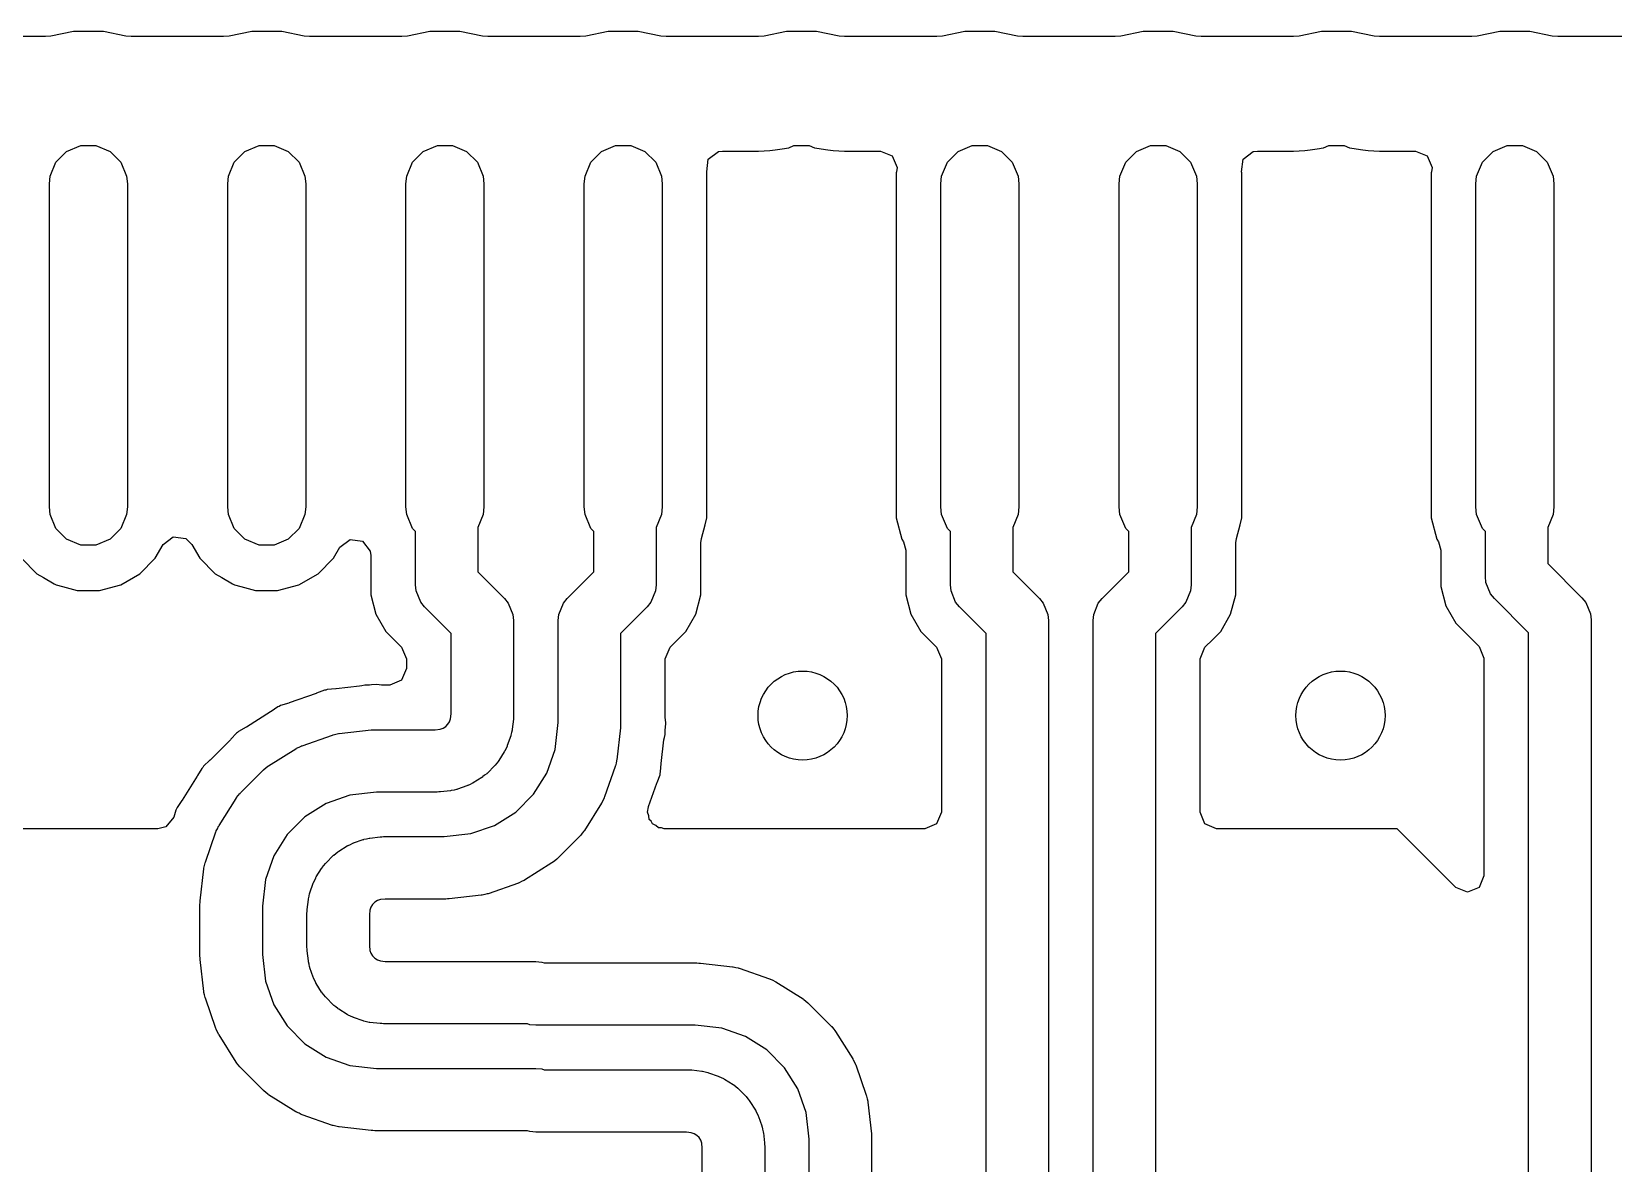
# Model space of a CAD drawing. Extents: x 2.36 to 5.14, y -5.39 to -2.61.
# Drawn here: x 4.6388 to 4.9182, y -4.2591 to -4.0591 of the extents above; entities that cross this region are included whole.
import ezdxf

# ---------------------------------------------------------------- set-up
doc = ezdxf.new("R2010")
doc.units = 0
doc.header["$MEASUREMENT"] = 0
doc.layers.add('BLACK', color=7, linetype='CONTINUOUS')

msp = doc.modelspace()

# ---------------------------------------------------------------- linework, layer by layer
at = {"layer": 'BLACK', "linetype": 'CONTINUOUS'}
for p, q in [((4.64618, -4.05911), (4.64221, -4.0599)), ((4.65148, -4.05911), (4.64618, -4.05911)), ((4.64618, -4.05911), (4.64618, -4.05911)), ((4.65545, -4.0599), (4.65148, -4.05911)), ((4.65148, -4.05911), (4.65148, -4.05911)), ((4.67768, -4.05911), (4.6737, -4.0599)), ((4.68298, -4.05911), (4.67768, -4.05911)), ((4.67768, -4.05911), (4.67768, -4.05911)), ((4.68695, -4.0599), (4.68298, -4.05911)), ((4.68298, -4.05911), (4.68298, -4.05911)), ((4.70917, -4.05911), (4.7052, -4.0599)), ((4.71447, -4.05911), (4.70917, -4.05911)), ((4.70917, -4.05911), (4.70917, -4.05911)), ((4.71845, -4.0599), (4.71447, -4.05911)), ((4.71447, -4.05911), (4.71447, -4.05911)), ((4.74067, -4.05911), (4.73669, -4.0599)), ((4.74597, -4.05911), (4.74067, -4.05911)), ((4.74067, -4.05911), (4.74067, -4.05911)), ((4.74994, -4.0599), (4.74597, -4.05911)), ((4.74597, -4.05911), (4.74597, -4.05911)), ((4.77216, -4.05911), (4.76819, -4.0599)), ((4.77746, -4.05911), (4.77216, -4.05911)), ((4.77216, -4.05911), (4.77216, -4.05911)), ((4.78144, -4.0599), (4.77746, -4.05911)), ((4.77746, -4.05911), (4.77746, -4.05911)), ((4.80366, -4.05911), (4.79969, -4.0599)), ((4.80896, -4.05911), (4.80366, -4.05911)), ((4.80366, -4.05911), (4.80366, -4.05911)), ((4.81293, -4.0599), (4.80896, -4.05911)), ((4.80896, -4.05911), (4.80896, -4.05911)), ((4.83516, -4.05911), (4.83118, -4.0599)), ((4.84046, -4.05911), (4.83516, -4.05911)), ((4.83516, -4.05911), (4.83516, -4.05911)), ((4.84443, -4.0599), (4.84046, -4.05911)), ((4.84046, -4.05911), (4.84046, -4.05911)), ((4.86665, -4.05911), (4.86268, -4.0599)), ((4.87195, -4.05911), (4.86665, -4.05911)), ((4.86665, -4.05911), (4.86665, -4.05911)), ((4.87593, -4.0599), (4.87195, -4.05911)), ((4.87195, -4.05911), (4.87195, -4.05911)), ((4.89815, -4.05911), (4.89417, -4.0599)), ((4.90345, -4.05911), (4.89815, -4.05911)), ((4.89815, -4.05911), (4.89815, -4.05911)), ((4.90742, -4.0599), (4.90345, -4.05911)), ((4.90345, -4.05911), (4.90345, -4.05911)), ((4.64124, -4.06), (4.62493, -4.06)), ((4.64221, -4.0599), (4.64124, -4.06)), ((4.65642, -4.06), (4.65545, -4.0599)), ((4.67273, -4.06), (4.65642, -4.06)), ((4.6737, -4.0599), (4.67273, -4.06)), ((4.68792, -4.06), (4.68695, -4.0599)), ((4.70423, -4.06), (4.68792, -4.06)), ((4.7052, -4.0599), (4.70423, -4.06)), ((4.71941, -4.06), (4.71845, -4.0599)), ((4.73573, -4.06), (4.71941, -4.06)), ((4.73669, -4.0599), (4.73573, -4.06)), ((4.75091, -4.06), (4.74994, -4.0599)), ((4.76722, -4.06), (4.75091, -4.06)), ((4.76819, -4.0599), (4.76722, -4.06)), ((4.78241, -4.06), (4.78144, -4.0599)), ((4.79872, -4.06), (4.78241, -4.06)), ((4.79969, -4.0599), (4.79872, -4.06)), ((4.8139, -4.06), (4.81293, -4.0599)), ((4.83021, -4.06), (4.8139, -4.06)), ((4.83118, -4.0599), (4.83021, -4.06)), ((4.8454, -4.06), (4.84443, -4.0599)), ((4.86171, -4.06), (4.8454, -4.06)), ((4.86268, -4.0599), (4.86171, -4.06)), ((4.87689, -4.06), (4.87593, -4.0599)), ((4.89321, -4.06), (4.87689, -4.06)), ((4.89417, -4.0599), (4.89321, -4.06)), ((4.90839, -4.06), (4.90742, -4.0599)), ((4.9247, -4.06), (4.90839, -4.06)), ((4.6431, -4.0822), (4.645, -4.08029)), ((4.645, -4.08029), (4.64749, -4.07927)), ((4.64749, -4.07927), (4.65017, -4.07927)), ((4.65017, -4.07927), (4.65266, -4.08029)), ((4.65266, -4.08029), (4.65456, -4.0822)), ((4.6746, -4.0822), (4.6765, -4.08029)), ((4.6765, -4.08029), (4.67898, -4.07927)), ((4.67898, -4.07927), (4.68167, -4.07927)), ((4.68167, -4.07927), (4.68415, -4.08029)), ((4.68415, -4.08029), (4.68605, -4.0822)), ((4.70609, -4.0822), (4.70799, -4.08029)), ((4.70799, -4.08029), (4.71048, -4.07927)), ((4.71048, -4.07927), (4.71317, -4.07927)), ((4.71317, -4.07927), (4.71565, -4.08029)), ((4.71565, -4.08029), (4.71755, -4.0822)), ((4.73759, -4.0822), (4.73949, -4.08029)), ((4.73949, -4.08029), (4.74197, -4.07927)), ((4.74197, -4.07927), (4.74466, -4.07927)), ((4.74466, -4.07927), (4.74715, -4.08029)), ((4.74715, -4.08029), (4.74905, -4.0822)), ((4.75805, -4.08388), (4.75834, -4.08167)), ((4.75834, -4.08167), (4.76011, -4.08032)), ((4.76011, -4.08032), (4.76086, -4.08022)), ((4.76086, -4.08022), (4.76722, -4.08022)), ((4.76722, -4.08022), (4.7692, -4.08012)), ((4.76722, -4.08022), (4.76722, -4.08022)), ((4.7692, -4.08012), (4.77017, -4.08002)), ((4.77017, -4.08002), (4.77179, -4.07978)), ((4.77179, -4.07978), (4.77213, -4.07973)), ((4.77213, -4.07973), (4.77254, -4.07965)), ((4.77213, -4.07973), (4.77213, -4.07973)), ((4.77213, -4.07973), (4.77213, -4.07973)), ((4.77254, -4.07965), (4.77347, -4.07927)), ((4.77347, -4.07927), (4.77616, -4.07927)), ((4.77616, -4.07927), (4.77709, -4.07965)), ((4.77709, -4.07965), (4.77749, -4.07973)), ((4.77749, -4.07973), (4.77946, -4.08002)), ((4.77946, -4.08002), (4.78042, -4.08012)), ((4.78042, -4.08012), (4.78241, -4.08022)), ((4.78241, -4.08022), (4.78876, -4.08022)), ((4.78876, -4.08022), (4.79082, -4.08107)), ((4.79082, -4.08107), (4.79168, -4.08313)), ((4.80058, -4.0822), (4.80248, -4.08029)), ((4.80248, -4.08029), (4.80497, -4.07927)), ((4.80497, -4.07927), (4.80765, -4.07927)), ((4.80765, -4.07927), (4.81014, -4.08029)), ((4.81014, -4.08029), (4.81204, -4.0822)), ((4.83208, -4.0822), (4.83398, -4.08029)), ((4.83398, -4.08029), (4.83646, -4.07927)), ((4.83646, -4.07927), (4.83915, -4.07927)), ((4.83915, -4.07927), (4.84163, -4.08029)), ((4.84163, -4.08029), (4.84353, -4.0822)), ((4.85254, -4.08388), (4.85283, -4.08167)), ((4.85283, -4.08167), (4.8546, -4.08032)), ((4.8546, -4.08032), (4.85535, -4.08022)), ((4.85535, -4.08022), (4.86171, -4.08022)), ((4.86171, -4.08022), (4.86369, -4.08012)), ((4.86171, -4.08022), (4.86171, -4.08022)), ((4.86369, -4.08012), (4.86466, -4.08002)), ((4.86466, -4.08002), (4.86628, -4.07978)), ((4.86628, -4.07978), (4.86662, -4.07973)), ((4.86662, -4.07973), (4.86703, -4.07965)), ((4.86662, -4.07973), (4.86662, -4.07973)), ((4.86662, -4.07973), (4.86662, -4.07973)), ((4.86703, -4.07965), (4.86796, -4.07927)), ((4.86796, -4.07927), (4.87065, -4.07927)), ((4.87065, -4.07927), (4.87158, -4.07965)), ((4.87158, -4.07965), (4.87198, -4.07973)), ((4.87198, -4.07973), (4.87395, -4.08002)), ((4.87395, -4.08002), (4.87491, -4.08012)), ((4.87491, -4.08012), (4.87689, -4.08022)), ((4.87689, -4.08022), (4.88325, -4.08022)), ((4.88325, -4.08022), (4.88531, -4.08107)), ((4.88531, -4.08107), (4.88617, -4.08313)), ((4.89507, -4.0822), (4.89697, -4.08029)), ((4.89697, -4.08029), (4.89945, -4.07927)), ((4.89945, -4.07927), (4.90214, -4.07927)), ((4.90214, -4.07927), (4.90463, -4.08029)), ((4.90463, -4.08029), (4.90653, -4.0822)), ((4.64194, -4.08602), (4.64207, -4.08468)), ((4.64207, -4.08468), (4.6431, -4.0822)), ((4.65456, -4.0822), (4.65559, -4.08468)), ((4.65559, -4.08468), (4.65572, -4.08602)), ((4.67344, -4.08602), (4.67357, -4.08468)), ((4.67357, -4.08468), (4.6746, -4.0822)), ((4.68605, -4.0822), (4.68708, -4.08468)), ((4.68708, -4.08468), (4.68722, -4.08602)), ((4.70493, -4.08602), (4.70506, -4.08468)), ((4.70506, -4.08468), (4.70609, -4.0822)), ((4.71755, -4.0822), (4.71858, -4.08468)), ((4.71858, -4.08468), (4.71871, -4.08602)), ((4.73643, -4.08602), (4.73656, -4.08468)), ((4.73656, -4.08468), (4.73759, -4.0822)), ((4.74905, -4.0822), (4.75008, -4.08468)), ((4.75008, -4.08468), (4.75021, -4.08602)), ((4.7581, -4.08406), (4.75805, -4.08388)), ((4.7581, -4.08408), (4.7581, -4.08406)), ((4.7581, -4.14506), (4.7581, -4.08408)), ((4.79158, -4.08388), (4.79153, -4.08406)), ((4.79153, -4.08406), (4.79153, -4.08408)), ((4.79153, -4.08408), (4.79153, -4.14506)), ((4.79168, -4.08313), (4.79158, -4.08388)), ((4.79942, -4.08602), (4.79955, -4.08468)), ((4.79955, -4.08468), (4.80058, -4.0822)), ((4.81204, -4.0822), (4.81307, -4.08468)), ((4.81307, -4.08468), (4.8132, -4.08602)), ((4.83092, -4.08602), (4.83105, -4.08468)), ((4.83105, -4.08468), (4.83208, -4.0822)), ((4.84353, -4.0822), (4.84456, -4.08468)), ((4.84456, -4.08468), (4.8447, -4.08602)), ((4.85259, -4.08406), (4.85254, -4.08388)), ((4.85259, -4.08408), (4.85259, -4.08406)), ((4.85259, -4.14506), (4.85259, -4.08408)), ((4.88602, -4.08406), (4.88601, -4.08408)), ((4.88601, -4.08408), (4.88601, -4.14506)), ((4.88607, -4.08388), (4.88602, -4.08406)), ((4.88617, -4.08313), (4.88607, -4.08388)), ((4.89391, -4.08602), (4.89404, -4.08468)), ((4.89404, -4.08468), (4.89507, -4.0822)), ((4.90653, -4.0822), (4.90756, -4.08468)), ((4.90756, -4.08468), (4.90769, -4.08602)), ((4.64194, -4.14311), (4.64194, -4.08602)), ((4.65572, -4.08602), (4.65572, -4.14311)), ((4.67344, -4.14311), (4.67344, -4.08602)), ((4.68722, -4.08602), (4.68722, -4.14311)), ((4.70493, -4.14311), (4.70493, -4.08602)), ((4.71871, -4.08602), (4.71871, -4.14311)), ((4.73643, -4.14311), (4.73643, -4.08602)), ((4.75021, -4.08602), (4.75021, -4.14311)), ((4.79942, -4.14311), (4.79942, -4.08602)), ((4.8132, -4.08602), (4.8132, -4.14311)), ((4.83092, -4.14311), (4.83092, -4.08602)), ((4.8447, -4.08602), (4.8447, -4.14311)), ((4.89391, -4.14311), (4.89391, -4.08602)), ((4.90769, -4.08602), (4.90769, -4.14311)), ((4.64207, -4.14445), (4.64194, -4.14311)), ((4.65572, -4.14311), (4.65559, -4.14445)), ((4.67357, -4.14445), (4.67344, -4.14311)), ((4.68722, -4.14311), (4.68708, -4.14445)), ((4.70506, -4.14445), (4.70493, -4.14311)), ((4.71871, -4.14311), (4.71858, -4.14445)), ((4.73656, -4.14445), (4.73643, -4.14311)), ((4.75021, -4.14311), (4.75008, -4.14445)), ((4.79955, -4.14445), (4.79942, -4.14311)), ((4.8132, -4.14311), (4.81307, -4.14445)), ((4.83105, -4.14445), (4.83092, -4.14311)), ((4.8447, -4.14311), (4.84456, -4.14445)), ((4.89404, -4.14445), (4.89391, -4.14311)), ((4.90769, -4.14311), (4.90756, -4.14445)), ((4.6431, -4.14694), (4.64207, -4.14445)), ((4.65559, -4.14445), (4.65456, -4.14694)), ((4.6746, -4.14694), (4.67357, -4.14445)), ((4.68708, -4.14445), (4.68605, -4.14694)), ((4.70609, -4.14694), (4.70506, -4.14445)), ((4.71858, -4.14445), (4.71764, -4.14673)), ((4.73759, -4.14694), (4.73656, -4.14445)), ((4.75008, -4.14445), (4.74913, -4.14673)), ((4.75777, -4.14628), (4.7581, -4.14506)), ((4.7581, -4.14506), (4.7581, -4.14506)), ((4.79153, -4.14506), (4.79253, -4.14882)), ((4.80058, -4.14694), (4.79955, -4.14445)), ((4.81307, -4.14445), (4.81213, -4.14673)), ((4.83208, -4.14694), (4.83105, -4.14445)), ((4.84456, -4.14445), (4.84362, -4.14673)), ((4.85226, -4.14628), (4.85259, -4.14506)), ((4.85259, -4.14506), (4.85259, -4.14506)), ((4.88601, -4.14506), (4.88702, -4.14882)), ((4.89507, -4.14694), (4.89404, -4.14445)), ((4.90756, -4.14445), (4.90661, -4.14673)), ((4.645, -4.14884), (4.6431, -4.14694)), ((4.64749, -4.14987), (4.645, -4.14884)), ((4.65266, -4.14884), (4.65017, -4.14987)), ((4.65456, -4.14694), (4.65266, -4.14884)), ((4.66205, -4.14977), (4.66382, -4.14841)), ((4.66382, -4.14841), (4.66603, -4.1487)), ((4.66603, -4.1487), (4.6671, -4.14977)), ((4.6765, -4.14884), (4.6746, -4.14694)), ((4.67898, -4.14987), (4.6765, -4.14884)), ((4.68415, -4.14884), (4.68167, -4.14987)), ((4.68605, -4.14694), (4.68415, -4.14884)), ((4.69328, -4.15023), (4.69505, -4.14888)), ((4.69505, -4.14888), (4.69726, -4.14917)), ((4.70661, -4.14746), (4.70609, -4.14694)), ((4.70661, -4.15689), (4.70661, -4.14746)), ((4.71764, -4.14673), (4.71764, -4.15461)), ((4.73811, -4.14746), (4.73759, -4.14694)), ((4.73811, -4.15461), (4.73811, -4.14746)), ((4.74913, -4.14673), (4.74913, -4.15689)), ((4.75703, -4.14945), (4.75713, -4.14869)), ((4.75713, -4.14869), (4.75777, -4.14628)), ((4.79253, -4.14882), (4.79253, -4.14882)), ((4.79253, -4.14882), (4.79282, -4.14931)), ((4.8011, -4.14746), (4.80058, -4.14694)), ((4.8011, -4.15689), (4.8011, -4.14746)), ((4.81213, -4.14673), (4.81213, -4.15461)), ((4.8326, -4.14746), (4.83208, -4.14694)), ((4.8326, -4.15461), (4.8326, -4.14746)), ((4.84362, -4.14673), (4.84362, -4.15689)), ((4.85152, -4.14945), (4.85162, -4.14869)), ((4.85162, -4.14869), (4.85226, -4.14628)), ((4.88702, -4.14882), (4.88702, -4.14882)), ((4.88702, -4.14882), (4.88731, -4.14931)), ((4.89559, -4.14746), (4.89507, -4.14694)), ((4.89559, -4.15543), (4.89559, -4.14746)), ((4.90661, -4.14673), (4.90661, -4.15314)), ((4.65017, -4.14987), (4.64749, -4.14987)), ((4.66066, -4.15219), (4.66205, -4.14977)), ((4.6671, -4.14977), (4.6685, -4.15219)), ((4.68167, -4.14987), (4.67898, -4.14987)), ((4.69216, -4.15219), (4.69328, -4.15023)), ((4.69726, -4.14917), (4.69862, -4.15094)), ((4.69862, -4.15094), (4.69872, -4.15169)), ((4.69872, -4.15169), (4.69872, -4.15865)), ((4.75703, -4.15865), (4.75703, -4.14945)), ((4.79282, -4.14931), (4.79321, -4.15077)), ((4.79321, -4.15077), (4.79321, -4.15865)), ((4.85152, -4.15865), (4.85152, -4.14945)), ((4.88731, -4.14931), (4.8877, -4.15077)), ((4.8877, -4.15077), (4.8877, -4.15719)), ((4.637, -4.15219), (4.63975, -4.15494)), ((4.65791, -4.15494), (4.66066, -4.15219)), ((4.6685, -4.15219), (4.67125, -4.15494)), ((4.6894, -4.15494), (4.69216, -4.15219)), ((4.90661, -4.15314), (4.91265, -4.15918)), ((4.63975, -4.15494), (4.64092, -4.15561)), ((4.64092, -4.15561), (4.6428, -4.1567)), ((4.6428, -4.1567), (4.64312, -4.15689)), ((4.64312, -4.15689), (4.64312, -4.15689)), ((4.64312, -4.15689), (4.64312, -4.15689)), ((4.64312, -4.15689), (4.64426, -4.15719)), ((4.64426, -4.15719), (4.64688, -4.15789)), ((4.65078, -4.15789), (4.65454, -4.15689)), ((4.65454, -4.15689), (4.65791, -4.15494)), ((4.67125, -4.15494), (4.67241, -4.15561)), ((4.67241, -4.15561), (4.6743, -4.1567)), ((4.6743, -4.1567), (4.67462, -4.15689)), ((4.67462, -4.15689), (4.67462, -4.15689)), ((4.67462, -4.15689), (4.67462, -4.15689)), ((4.67462, -4.15689), (4.67576, -4.15719)), ((4.67576, -4.15719), (4.67838, -4.15789)), ((4.68227, -4.15789), (4.68603, -4.15689)), ((4.68603, -4.15689), (4.6894, -4.15494)), ((4.70672, -4.15797), (4.70661, -4.15689)), ((4.71764, -4.15461), (4.72232, -4.15929)), ((4.73343, -4.15929), (4.73811, -4.15461)), ((4.74913, -4.15689), (4.74903, -4.15797)), ((4.80121, -4.15797), (4.8011, -4.15689)), ((4.81213, -4.15461), (4.81681, -4.15929)), ((4.82791, -4.15929), (4.8326, -4.15461)), ((4.84362, -4.15689), (4.84352, -4.15797)), ((4.8877, -4.15719), (4.88861, -4.1606)), ((4.8957, -4.1565), (4.89559, -4.15543)), ((4.89652, -4.15849), (4.8957, -4.1565)), ((4.64688, -4.15789), (4.64688, -4.15789)), ((4.64688, -4.15789), (4.64688, -4.15789)), ((4.64688, -4.15789), (4.65078, -4.15789)), ((4.65078, -4.15789), (4.65078, -4.15789)), ((4.67838, -4.15789), (4.67838, -4.15789)), ((4.67838, -4.15789), (4.67838, -4.15789)), ((4.67838, -4.15789), (4.68227, -4.15789)), ((4.68227, -4.15789), (4.68227, -4.15789)), ((4.69872, -4.15865), (4.69963, -4.16206)), ((4.70754, -4.15995), (4.70672, -4.15797)), ((4.70823, -4.16079), (4.70754, -4.15995)), ((4.72232, -4.15929), (4.72301, -4.16013)), ((4.73274, -4.16013), (4.73343, -4.15929)), ((4.7482, -4.15995), (4.74752, -4.16079)), ((4.74903, -4.15797), (4.7482, -4.15995)), ((4.75611, -4.16206), (4.75703, -4.15865)), ((4.75703, -4.15865), (4.75703, -4.15865)), ((4.79321, -4.15865), (4.79412, -4.16206)), ((4.80203, -4.15995), (4.80121, -4.15797)), ((4.80272, -4.16079), (4.80203, -4.15995)), ((4.81681, -4.15929), (4.8175, -4.16013)), ((4.82723, -4.16013), (4.82791, -4.15929)), ((4.84269, -4.15995), (4.84201, -4.16079)), ((4.84352, -4.15797), (4.84269, -4.15995)), ((4.8506, -4.16206), (4.85152, -4.15865)), ((4.85152, -4.15865), (4.85152, -4.15865)), ((4.8972, -4.15932), (4.89652, -4.15849)), ((4.90324, -4.16536), (4.8972, -4.15932)), ((4.91265, -4.15918), (4.91334, -4.16002)), ((4.91334, -4.16002), (4.91416, -4.162)), ((4.69963, -4.16206), (4.7014, -4.16512)), ((4.71291, -4.16547), (4.70823, -4.16079)), ((4.72301, -4.16013), (4.72383, -4.16211)), ((4.72383, -4.16211), (4.72394, -4.16319)), ((4.73181, -4.16319), (4.73192, -4.16211)), ((4.73192, -4.16211), (4.73274, -4.16013)), ((4.74752, -4.16079), (4.74283, -4.16547)), ((4.75435, -4.16512), (4.75611, -4.16206)), ((4.79412, -4.16206), (4.79589, -4.16512)), ((4.8074, -4.16547), (4.80272, -4.16079)), ((4.8175, -4.16013), (4.81832, -4.16211)), ((4.81832, -4.16211), (4.81843, -4.16319)), ((4.8263, -4.16319), (4.82641, -4.16211)), ((4.82641, -4.16211), (4.82723, -4.16013)), ((4.84201, -4.16079), (4.83732, -4.16547)), ((4.84884, -4.16512), (4.8506, -4.16206)), ((4.88861, -4.1606), (4.89038, -4.16366)), ((4.91416, -4.162), (4.91427, -4.16308)), ((4.7014, -4.16512), (4.70417, -4.16789)), ((4.71291, -4.17969), (4.71291, -4.16547)), ((4.72394, -4.16319), (4.72394, -4.18)), ((4.73181, -4.18124), (4.73181, -4.16319)), ((4.74283, -4.16547), (4.74283, -4.18155)), ((4.75294, -4.16653), (4.75435, -4.16512)), ((4.79589, -4.16512), (4.79865, -4.16789)), ((4.8074, -4.47878), (4.8074, -4.16547)), ((4.81843, -4.16319), (4.81843, -4.48)), ((4.8263, -4.48103), (4.8263, -4.16319)), ((4.83732, -4.16547), (4.83732, -4.48134)), ((4.84743, -4.16653), (4.84884, -4.16512)), ((4.89038, -4.16366), (4.8945, -4.16778)), ((4.90324, -4.7544), (4.90324, -4.16536)), ((4.91427, -4.16308), (4.91427, -4.75668)), ((4.70417, -4.16789), (4.70502, -4.16995)), ((4.75073, -4.16995), (4.75158, -4.16789)), ((4.75158, -4.16789), (4.75294, -4.16653)), ((4.79865, -4.16789), (4.79951, -4.16995)), ((4.84522, -4.16995), (4.84607, -4.16789)), ((4.84607, -4.16789), (4.84743, -4.16653)), ((4.8945, -4.16778), (4.89535, -4.16984)), ((4.70502, -4.16995), (4.70502, -4.17169)), ((4.75073, -4.18033), (4.75073, -4.16995)), ((4.79951, -4.16995), (4.79951, -4.19709)), ((4.84522, -4.19709), (4.84522, -4.16995)), ((4.89535, -4.16984), (4.89535, -4.20832)), ((4.70417, -4.17375), (4.70211, -4.1746)), ((4.70502, -4.17169), (4.70417, -4.17375)), ((4.68906, -4.17609), (4.68428, -4.17776)), ((4.68916, -4.17605), (4.68906, -4.17609)), ((4.69052, -4.17552), (4.68916, -4.17605)), ((4.69077, -4.17549), (4.69052, -4.17552)), ((4.69052, -4.17552), (4.69052, -4.17552)), ((4.69101, -4.17541), (4.69077, -4.17549)), ((4.69252, -4.17529), (4.69101, -4.17541)), ((4.69258, -4.17529), (4.69252, -4.17529)), ((4.6967, -4.17482), (4.69258, -4.17529)), ((4.69258, -4.17529), (4.69258, -4.17529)), ((4.69713, -4.17474), (4.6967, -4.17482)), ((4.69765, -4.1746), (4.69713, -4.17474)), ((4.6985, -4.1746), (4.69765, -4.1746)), ((4.69883, -4.17458), (4.6985, -4.1746)), ((4.69967, -4.17449), (4.69883, -4.17458)), ((4.7002, -4.17457), (4.69967, -4.17449)), ((4.69967, -4.17449), (4.69967, -4.17449)), ((4.70064, -4.1746), (4.7002, -4.17457)), ((4.70211, -4.1746), (4.70064, -4.1746)), ((4.68103, -4.17933), (4.67674, -4.18202)), ((4.68112, -4.17927), (4.68103, -4.17933)), ((4.68232, -4.17845), (4.68112, -4.17927)), ((4.68256, -4.17836), (4.68232, -4.17845)), ((4.68278, -4.17823), (4.68256, -4.17836)), ((4.68423, -4.17778), (4.68278, -4.17823)), ((4.68428, -4.17776), (4.68423, -4.17778)), ((4.67669, -4.18205), (4.67538, -4.18281)), ((4.67674, -4.18202), (4.67669, -4.18205)), ((4.67674, -4.18202), (4.67674, -4.18202)), ((4.71011, -4.18249), (4.71097, -4.1824)), ((4.71097, -4.1824), (4.71149, -4.18222)), ((4.71149, -4.18222), (4.71195, -4.18192)), ((4.71195, -4.18192), (4.71234, -4.18153)), ((4.71234, -4.18153), (4.71263, -4.18107)), ((4.71263, -4.18107), (4.71282, -4.18055)), ((4.71282, -4.18055), (4.71291, -4.17969)), ((4.7237, -4.1824), (4.72368, -4.1825)), ((4.7239, -4.18062), (4.7237, -4.1824)), ((4.72391, -4.18031), (4.7239, -4.18062)), ((4.72394, -4.18), (4.72391, -4.18031)), ((4.73128, -4.18596), (4.73181, -4.18124)), ((4.7428, -4.18217), (4.74216, -4.18781)), ((4.74283, -4.18155), (4.7428, -4.18186)), ((4.7428, -4.18186), (4.7428, -4.18217)), ((4.75076, -4.18077), (4.75073, -4.18033)), ((4.75073, -4.18247), (4.75075, -4.18214)), ((4.75073, -4.18332), (4.75073, -4.18247)), ((4.75075, -4.18214), (4.75084, -4.1813)), ((4.75084, -4.1813), (4.75076, -4.18077)), ((4.67392, -4.18427), (4.67033, -4.18786)), ((4.67399, -4.18419), (4.67392, -4.18427)), ((4.67498, -4.18312), (4.67399, -4.18419)), ((4.6752, -4.18299), (4.67498, -4.18312)), ((4.67498, -4.18312), (4.67498, -4.18312)), ((4.67538, -4.18281), (4.6752, -4.18299)), ((4.6866, -4.18531), (4.69195, -4.18344)), ((4.69195, -4.18344), (4.69206, -4.18341)), ((4.69206, -4.18341), (4.6921, -4.18339)), ((4.6921, -4.18339), (4.69255, -4.18329)), ((4.69255, -4.18329), (4.693, -4.18318)), ((4.693, -4.18318), (4.69305, -4.18319)), ((4.69305, -4.18319), (4.69316, -4.18316)), ((4.69316, -4.18316), (4.6988, -4.18253)), ((4.6988, -4.18253), (4.69911, -4.18252)), ((4.69911, -4.18252), (4.69942, -4.18249)), ((4.69942, -4.18249), (4.71011, -4.18249)), ((4.72343, -4.1836), (4.72283, -4.18529)), ((4.72345, -4.1835), (4.72343, -4.1836)), ((4.72348, -4.18346), (4.72345, -4.1835)), ((4.72357, -4.183), (4.72348, -4.18346)), ((4.72368, -4.18255), (4.72357, -4.183)), ((4.72368, -4.1825), (4.72368, -4.18255)), ((4.75004, -4.18845), (4.75051, -4.18427)), ((4.75051, -4.18427), (4.75059, -4.18384)), ((4.75059, -4.18384), (4.75073, -4.18332)), ((4.67029, -4.18789), (4.66918, -4.18892)), ((4.67033, -4.18786), (4.67029, -4.18789)), ((4.68068, -4.18887), (4.68548, -4.18585)), ((4.68548, -4.18585), (4.68558, -4.1858)), ((4.68558, -4.1858), (4.68562, -4.18577)), ((4.68562, -4.18577), (4.68604, -4.18557)), ((4.68604, -4.18557), (4.68645, -4.18537)), ((4.68645, -4.18537), (4.6865, -4.18536)), ((4.6865, -4.18536), (4.6866, -4.18531)), ((4.72126, -4.18805), (4.72097, -4.18841)), ((4.72128, -4.18801), (4.72126, -4.18805)), ((4.72135, -4.18792), (4.72128, -4.18801)), ((4.7223, -4.18641), (4.72135, -4.18792)), ((4.72235, -4.18631), (4.7223, -4.18641)), ((4.72238, -4.18627), (4.72235, -4.18631)), ((4.72257, -4.18585), (4.72238, -4.18627)), ((4.72278, -4.18544), (4.72257, -4.18585)), ((4.72279, -4.18539), (4.72278, -4.18544)), ((4.72283, -4.18529), (4.72279, -4.18539)), ((4.72982, -4.19015), (4.73128, -4.18596)), ((4.74214, -4.18797), (4.74204, -4.18842)), ((4.74216, -4.18781), (4.74214, -4.18792)), ((4.74214, -4.18792), (4.74214, -4.18797)), ((4.66808, -4.19068), (4.66539, -4.19497)), ((4.66814, -4.19058), (4.66808, -4.19068)), ((4.66887, -4.18932), (4.66814, -4.19058)), ((4.66905, -4.18914), (4.66887, -4.18932)), ((4.66918, -4.18892), (4.66905, -4.18914)), ((4.6757, -4.19365), (4.67971, -4.18964)), ((4.67971, -4.18964), (4.6798, -4.18957)), ((4.6798, -4.18957), (4.67982, -4.18953)), ((4.67982, -4.18953), (4.68019, -4.18925)), ((4.68019, -4.18925), (4.68055, -4.18895)), ((4.68055, -4.18895), (4.68059, -4.18893)), ((4.68059, -4.18893), (4.68068, -4.18887)), ((4.71847, -4.19084), (4.71843, -4.19086)), ((4.71883, -4.19055), (4.71847, -4.19084)), ((4.7192, -4.19026), (4.71883, -4.19055)), ((4.71923, -4.19022), (4.7192, -4.19026)), ((4.71931, -4.19016), (4.71923, -4.19022)), ((4.72058, -4.18889), (4.71931, -4.19016)), ((4.72064, -4.18881), (4.72058, -4.18889)), ((4.72068, -4.18878), (4.72064, -4.18881)), ((4.72097, -4.18841), (4.72068, -4.18878)), ((4.72746, -4.1939), (4.72982, -4.19015)), ((4.74189, -4.18902), (4.74001, -4.19437)), ((4.74191, -4.18891), (4.74189, -4.18902)), ((4.74194, -4.18887), (4.74191, -4.18891)), ((4.74204, -4.18842), (4.74194, -4.18887)), ((4.74928, -4.19181), (4.74981, -4.19045)), ((4.74981, -4.19045), (4.74984, -4.1902)), ((4.74984, -4.1902), (4.74992, -4.18996)), ((4.74992, -4.18996), (4.75004, -4.18845)), ((4.69973, -4.19352), (4.69501, -4.19405)), ((4.71042, -4.19352), (4.69973, -4.19352)), ((4.71073, -4.19349), (4.71042, -4.19352)), ((4.71104, -4.19348), (4.71073, -4.19349)), ((4.71282, -4.19328), (4.71104, -4.19348)), ((4.71292, -4.19326), (4.71282, -4.19328)), ((4.71297, -4.19326), (4.71292, -4.19326)), ((4.71342, -4.19315), (4.71297, -4.19326)), ((4.71387, -4.19306), (4.71342, -4.19315)), ((4.71392, -4.19303), (4.71387, -4.19306)), ((4.71402, -4.19301), (4.71392, -4.19303)), ((4.71571, -4.19242), (4.71402, -4.19301)), ((4.71581, -4.19237), (4.71571, -4.19242)), ((4.71586, -4.19236), (4.71581, -4.19237)), ((4.71627, -4.19216), (4.71586, -4.19236)), ((4.71669, -4.19196), (4.71627, -4.19216)), ((4.71673, -4.19193), (4.71669, -4.19196)), ((4.71683, -4.19188), (4.71673, -4.19193)), ((4.71834, -4.19093), (4.71683, -4.19188)), ((4.71843, -4.19086), (4.71834, -4.19093)), ((4.74778, -4.19607), (4.74924, -4.19191)), ((4.74924, -4.19191), (4.74928, -4.19181)), ((4.66451, -4.19626), (4.66442, -4.1965)), ((4.66536, -4.19501), (4.66451, -4.19626)), ((4.66539, -4.19497), (4.66536, -4.19501)), ((4.66539, -4.19497), (4.66539, -4.19497)), ((4.67191, -4.19942), (4.67493, -4.19462)), ((4.67493, -4.19462), (4.67499, -4.19453)), ((4.67499, -4.19453), (4.67501, -4.19449)), ((4.67501, -4.19449), (4.67531, -4.19413)), ((4.67531, -4.19413), (4.67559, -4.19376)), ((4.67559, -4.19376), (4.67563, -4.19374)), ((4.67563, -4.19374), (4.6757, -4.19365)), ((4.69082, -4.19551), (4.68707, -4.19787)), ((4.69501, -4.19405), (4.69082, -4.19551)), ((4.72432, -4.19704), (4.72746, -4.1939)), ((4.73948, -4.19549), (4.73646, -4.20029)), ((4.73953, -4.19539), (4.73948, -4.19549)), ((4.73956, -4.19535), (4.73953, -4.19539)), ((4.73976, -4.19493), (4.73956, -4.19535)), ((4.73996, -4.19452), (4.73976, -4.19493)), ((4.73997, -4.19447), (4.73996, -4.19452)), ((4.74001, -4.19437), (4.73997, -4.19447)), ((4.7476, -4.19709), (4.74777, -4.19612)), ((4.74777, -4.19612), (4.74778, -4.19607)), ((4.66391, -4.19795), (4.66249, -4.19966)), ((4.66429, -4.19672), (4.66391, -4.19795)), ((4.66442, -4.1965), (4.66429, -4.19672)), ((4.68707, -4.19787), (4.68393, -4.20101)), ((4.72057, -4.1994), (4.72432, -4.19704)), ((4.74785, -4.19769), (4.7476, -4.19709)), ((4.74789, -4.19835), (4.74785, -4.19769)), ((4.74826, -4.19868), (4.74789, -4.19835)), ((4.74846, -4.19915), (4.74826, -4.19868)), ((4.74906, -4.1994), (4.74846, -4.19915)), ((4.79865, -4.19915), (4.79659, -4.2)), ((4.79951, -4.19709), (4.79865, -4.19915)), ((4.84607, -4.19915), (4.84522, -4.19709)), ((4.84813, -4.2), (4.84607, -4.19915)), ((4.66112, -4.2), (4.63086, -4.2)), ((4.66249, -4.19966), (4.66112, -4.2)), ((4.6695, -4.20589), (4.67137, -4.20054)), ((4.67137, -4.20054), (4.67142, -4.20044)), ((4.67142, -4.20044), (4.67143, -4.20039)), ((4.67143, -4.20039), (4.67163, -4.19998)), ((4.67163, -4.19998), (4.67183, -4.19956)), ((4.67183, -4.19956), (4.67186, -4.19952)), ((4.67186, -4.19952), (4.67191, -4.19942)), ((4.68393, -4.20101), (4.68157, -4.20476)), ((4.69568, -4.20249), (4.69737, -4.2019)), ((4.69737, -4.2019), (4.69747, -4.20188)), ((4.69747, -4.20188), (4.69751, -4.20185)), ((4.69751, -4.20185), (4.69797, -4.20176)), ((4.69797, -4.20176), (4.69842, -4.20165)), ((4.69842, -4.20165), (4.69847, -4.20165)), ((4.69847, -4.20165), (4.69857, -4.20163)), ((4.69857, -4.20163), (4.70035, -4.20143)), ((4.70035, -4.20143), (4.70066, -4.20142)), ((4.70066, -4.20142), (4.70097, -4.20139)), ((4.70097, -4.20139), (4.71166, -4.20139)), ((4.71166, -4.20139), (4.71638, -4.20086)), ((4.71638, -4.20086), (4.72057, -4.1994)), ((4.73569, -4.20126), (4.73168, -4.20527)), ((4.73576, -4.20117), (4.73569, -4.20126)), ((4.7358, -4.20115), (4.73576, -4.20117)), ((4.73608, -4.20078), (4.7358, -4.20115)), ((4.73638, -4.20042), (4.73608, -4.20078)), ((4.73639, -4.20038), (4.73638, -4.20042)), ((4.73646, -4.20029), (4.73639, -4.20038)), ((4.74955, -4.19984), (4.74906, -4.1994)), ((4.75005, -4.19981), (4.74955, -4.19984)), ((4.75052, -4.2), (4.75005, -4.19981)), ((4.79659, -4.2), (4.75052, -4.2)), ((4.88, -4.2), (4.84813, -4.2)), ((4.89038, -4.21038), (4.88, -4.2)), ((4.68157, -4.20476), (4.68011, -4.20895)), ((4.69081, -4.20602), (4.69208, -4.20475)), ((4.69208, -4.20475), (4.69216, -4.20469)), ((4.69216, -4.20469), (4.69219, -4.20465)), ((4.69219, -4.20465), (4.69256, -4.20436)), ((4.69256, -4.20436), (4.69292, -4.20407)), ((4.69292, -4.20407), (4.69296, -4.20405)), ((4.69296, -4.20405), (4.69305, -4.20398)), ((4.69305, -4.20398), (4.69456, -4.20303)), ((4.69456, -4.20303), (4.69466, -4.20298)), ((4.69466, -4.20298), (4.6947, -4.20295)), ((4.6947, -4.20295), (4.69512, -4.20275)), ((4.69512, -4.20275), (4.69553, -4.20255)), ((4.69553, -4.20255), (4.69558, -4.20254)), ((4.69558, -4.20254), (4.69568, -4.20249)), ((4.66859, -4.21274), (4.66922, -4.2071)), ((4.66922, -4.2071), (4.66925, -4.20699)), ((4.66924, -4.20694), (4.66935, -4.20649)), ((4.66925, -4.20699), (4.66924, -4.20694)), ((4.66935, -4.20649), (4.66945, -4.20604)), ((4.66945, -4.20604), (4.66947, -4.206)), ((4.66947, -4.206), (4.6695, -4.20589)), ((4.68909, -4.2085), (4.69004, -4.20699)), ((4.69004, -4.20699), (4.69011, -4.2069)), ((4.69011, -4.2069), (4.69013, -4.20686)), ((4.69013, -4.20686), (4.69042, -4.2065)), ((4.69042, -4.2065), (4.69071, -4.20613)), ((4.69071, -4.20613), (4.69075, -4.2061)), ((4.69075, -4.2061), (4.69081, -4.20602)), ((4.73071, -4.20604), (4.7259, -4.20906)), ((4.7308, -4.20598), (4.73071, -4.20604)), ((4.73084, -4.20596), (4.7308, -4.20598)), ((4.7312, -4.20566), (4.73084, -4.20596)), ((4.73157, -4.20538), (4.7312, -4.20566)), ((4.73159, -4.20534), (4.73157, -4.20538)), ((4.73168, -4.20527), (4.73159, -4.20534)), ((4.68011, -4.20895), (4.67958, -4.21367)), ((4.68796, -4.21131), (4.68855, -4.20962)), ((4.68855, -4.20962), (4.6886, -4.20952)), ((4.6886, -4.20952), (4.68861, -4.20947)), ((4.68861, -4.20947), (4.68881, -4.20906)), ((4.68881, -4.20906), (4.68901, -4.20864)), ((4.68901, -4.20864), (4.68904, -4.2086)), ((4.68904, -4.2086), (4.68909, -4.2085)), ((4.72479, -4.2096), (4.71943, -4.21147)), ((4.72489, -4.20955), (4.72479, -4.2096)), ((4.72494, -4.20954), (4.72489, -4.20955)), ((4.72535, -4.20934), (4.72494, -4.20954)), ((4.72577, -4.20914), (4.72535, -4.20934)), ((4.72581, -4.20911), (4.72577, -4.20914)), ((4.7259, -4.20906), (4.72581, -4.20911)), ((4.89244, -4.21123), (4.89038, -4.21038)), ((4.8945, -4.21038), (4.89244, -4.21123)), ((4.89535, -4.20832), (4.8945, -4.21038)), ((4.66855, -4.21336), (4.66858, -4.21305)), ((4.66858, -4.21305), (4.66859, -4.21274)), ((4.68749, -4.21429), (4.68769, -4.21251)), ((4.68769, -4.21251), (4.68771, -4.21241)), ((4.68771, -4.21236), (4.68782, -4.21191)), ((4.68771, -4.21241), (4.68771, -4.21236)), ((4.68782, -4.21191), (4.68791, -4.21145)), ((4.68791, -4.21145), (4.68794, -4.21141)), ((4.68794, -4.21141), (4.68796, -4.21131)), ((4.69944, -4.21299), (4.69905, -4.21338)), ((4.6999, -4.21269), (4.69944, -4.21299)), ((4.70042, -4.21251), (4.6999, -4.21269)), ((4.70128, -4.21242), (4.70042, -4.21251)), ((4.71197, -4.21242), (4.70128, -4.21242)), ((4.71228, -4.21239), (4.71197, -4.21242)), ((4.71259, -4.21238), (4.71228, -4.21239)), ((4.71823, -4.21175), (4.71259, -4.21238)), ((4.71834, -4.21172), (4.71823, -4.21175)), ((4.71838, -4.21173), (4.71834, -4.21172)), ((4.71884, -4.21162), (4.71838, -4.21173)), ((4.71929, -4.21152), (4.71884, -4.21162)), ((4.71933, -4.2115), (4.71929, -4.21152)), ((4.71943, -4.21147), (4.71933, -4.2115)), ((4.66855, -4.2225), (4.66855, -4.21336)), ((4.67958, -4.21367), (4.67958, -4.22219)), ((4.68745, -4.21491), (4.68748, -4.2146)), ((4.68745, -4.22094), (4.68745, -4.21491)), ((4.68748, -4.2146), (4.68749, -4.21429)), ((4.69857, -4.21436), (4.69848, -4.21522)), ((4.69848, -4.21522), (4.69848, -4.22064)), ((4.69875, -4.21384), (4.69857, -4.21436)), ((4.69905, -4.21338), (4.69875, -4.21384)), ((4.68748, -4.22125), (4.68745, -4.22094)), ((4.68749, -4.22156), (4.68748, -4.22125)), ((4.68769, -4.22334), (4.68749, -4.22156)), ((4.69848, -4.22064), (4.69857, -4.22149)), ((4.69857, -4.22149), (4.69875, -4.22201)), ((4.66858, -4.22281), (4.66855, -4.2225)), ((4.66859, -4.22312), (4.66858, -4.22281)), ((4.66922, -4.22876), (4.66859, -4.22312)), ((4.67958, -4.22219), (4.68011, -4.22691)), ((4.68771, -4.22345), (4.68769, -4.22334)), ((4.68771, -4.2235), (4.68771, -4.22345)), ((4.68782, -4.22395), (4.68771, -4.2235)), ((4.68791, -4.2244), (4.68782, -4.22395)), ((4.69875, -4.22201), (4.69905, -4.22248)), ((4.69905, -4.22248), (4.69944, -4.22287)), ((4.69944, -4.22287), (4.6999, -4.22316)), ((4.6999, -4.22316), (4.70042, -4.22334)), ((4.70042, -4.22334), (4.70128, -4.22344)), ((4.70128, -4.22344), (4.72787, -4.22344)), ((4.72787, -4.22344), (4.72895, -4.22355)), ((4.72895, -4.22355), (4.72932, -4.2237)), ((4.72932, -4.2237), (4.75633, -4.2237)), ((4.75633, -4.2237), (4.75664, -4.22373)), ((4.75664, -4.22373), (4.75695, -4.22374)), ((4.75695, -4.22374), (4.76259, -4.22437)), ((4.76259, -4.22437), (4.76269, -4.22439)), ((4.68011, -4.22691), (4.68157, -4.23109)), ((4.68794, -4.22444), (4.68791, -4.2244)), ((4.68796, -4.22455), (4.68794, -4.22444)), ((4.68855, -4.22624), (4.68796, -4.22455)), ((4.6886, -4.22634), (4.68855, -4.22624)), ((4.68861, -4.22638), (4.6886, -4.22634)), ((4.68881, -4.2268), (4.68861, -4.22638)), ((4.68901, -4.22722), (4.68881, -4.2268)), ((4.76269, -4.22439), (4.76274, -4.22439)), ((4.76274, -4.22439), (4.76319, -4.2245)), ((4.76319, -4.2245), (4.76365, -4.2246)), ((4.76365, -4.2246), (4.76369, -4.22462)), ((4.76369, -4.22462), (4.76379, -4.22465)), ((4.76379, -4.22465), (4.76915, -4.22652)), ((4.76915, -4.22652), (4.76925, -4.22657)), ((4.76925, -4.22657), (4.7693, -4.22657)), ((4.7693, -4.22657), (4.76971, -4.22678)), ((4.76971, -4.22678), (4.77013, -4.22698)), ((4.77013, -4.22698), (4.77017, -4.22701)), ((4.77017, -4.22701), (4.77026, -4.22706)), ((4.77026, -4.22706), (4.77507, -4.23008)), ((4.66925, -4.22886), (4.66922, -4.22876)), ((4.66924, -4.22891), (4.66925, -4.22886)), ((4.66935, -4.22936), (4.66924, -4.22891)), ((4.66945, -4.22981), (4.66935, -4.22936)), ((4.66947, -4.22986), (4.66945, -4.22981)), ((4.6695, -4.22996), (4.66947, -4.22986)), ((4.67137, -4.23532), (4.6695, -4.22996)), ((4.68904, -4.22726), (4.68901, -4.22722)), ((4.68909, -4.22735), (4.68904, -4.22726)), ((4.69004, -4.22887), (4.68909, -4.22735)), ((4.69011, -4.22895), (4.69004, -4.22887)), ((4.69013, -4.229), (4.69011, -4.22895)), ((4.69042, -4.22936), (4.69013, -4.229)), ((4.69071, -4.22972), (4.69042, -4.22936)), ((4.69075, -4.22975), (4.69071, -4.22972)), ((4.69081, -4.22983), (4.69075, -4.22975)), ((4.69208, -4.2311), (4.69081, -4.22983)), ((4.68157, -4.23109), (4.68393, -4.23485)), ((4.69216, -4.23117), (4.69208, -4.2311)), ((4.69219, -4.23121), (4.69216, -4.23117)), ((4.69256, -4.23149), (4.69219, -4.23121)), ((4.69292, -4.23179), (4.69256, -4.23149)), ((4.69296, -4.23181), (4.69292, -4.23179)), ((4.69305, -4.23187), (4.69296, -4.23181)), ((4.69456, -4.23283), (4.69305, -4.23187)), ((4.77507, -4.23008), (4.77515, -4.23014)), ((4.77515, -4.23014), (4.7752, -4.23016)), ((4.7752, -4.23016), (4.77556, -4.23045)), ((4.77556, -4.23045), (4.77592, -4.23074)), ((4.77592, -4.23074), (4.77595, -4.23078)), ((4.77595, -4.23078), (4.77604, -4.23085)), ((4.77604, -4.23085), (4.78005, -4.23486)), ((4.67142, -4.23542), (4.67137, -4.23532)), ((4.67143, -4.23546), (4.67142, -4.23542)), ((4.67163, -4.23588), (4.67143, -4.23546)), ((4.68393, -4.23485), (4.68707, -4.23798)), ((4.69466, -4.23287), (4.69456, -4.23283)), ((4.6947, -4.23291), (4.69466, -4.23287)), ((4.69512, -4.2331), (4.6947, -4.23291)), ((4.69553, -4.23331), (4.69512, -4.2331)), ((4.69558, -4.23332), (4.69553, -4.23331)), ((4.69568, -4.23336), (4.69558, -4.23332)), ((4.69737, -4.23395), (4.69568, -4.23336)), ((4.69747, -4.23398), (4.69737, -4.23395)), ((4.69751, -4.234), (4.69747, -4.23398)), ((4.69797, -4.2341), (4.69751, -4.234)), ((4.69842, -4.23421), (4.69797, -4.2341)), ((4.69847, -4.23421), (4.69842, -4.23421)), ((4.69857, -4.23423), (4.69847, -4.23421)), ((4.70035, -4.23443), (4.69857, -4.23423)), ((4.70066, -4.23443), (4.70035, -4.23443)), ((4.70097, -4.23446), (4.70066, -4.23443)), ((4.72642, -4.23446), (4.70097, -4.23446)), ((4.7268, -4.23462), (4.72642, -4.23446)), ((4.72787, -4.23472), (4.7268, -4.23462)), ((4.75602, -4.23472), (4.72787, -4.23472)), ((4.76074, -4.23526), (4.75602, -4.23472)), ((4.76492, -4.23672), (4.76074, -4.23526)), ((4.78005, -4.23486), (4.78012, -4.23494)), ((4.78012, -4.23494), (4.78016, -4.23497)), ((4.78016, -4.23497), (4.78044, -4.23534)), ((4.78044, -4.23534), (4.78073, -4.23569)), ((4.67183, -4.2363), (4.67163, -4.23588)), ((4.67186, -4.23634), (4.67183, -4.2363)), ((4.67191, -4.23643), (4.67186, -4.23634)), ((4.67493, -4.24124), (4.67191, -4.23643)), ((4.68707, -4.23798), (4.69082, -4.24034)), ((4.76868, -4.23908), (4.76492, -4.23672)), ((4.78073, -4.23569), (4.78075, -4.23574)), ((4.78075, -4.23574), (4.78082, -4.23582)), ((4.78082, -4.23582), (4.78384, -4.24063)), ((4.69082, -4.24034), (4.69501, -4.24181)), ((4.77182, -4.24222), (4.76868, -4.23908)), ((4.78384, -4.24063), (4.78389, -4.24073)), ((4.78389, -4.24073), (4.78392, -4.24076)), ((4.78392, -4.24076), (4.78411, -4.24118)), ((4.67499, -4.24132), (4.67493, -4.24124)), ((4.67501, -4.24137), (4.67499, -4.24132)), ((4.67531, -4.24173), (4.67501, -4.24137)), ((4.67559, -4.24209), (4.67531, -4.24173)), ((4.67563, -4.24212), (4.67559, -4.24209)), ((4.6757, -4.2422), (4.67563, -4.24212)), ((4.67971, -4.24622), (4.6757, -4.2422)), ((4.69501, -4.24181), (4.69973, -4.24234)), ((4.69973, -4.24234), (4.72787, -4.24234)), ((4.72787, -4.24234), (4.72895, -4.24244)), ((4.72895, -4.24244), (4.72932, -4.2426)), ((4.72932, -4.2426), (4.75478, -4.2426)), ((4.75478, -4.2426), (4.75509, -4.24263)), ((4.75509, -4.24263), (4.7554, -4.24263)), ((4.7554, -4.24263), (4.75718, -4.24283)), ((4.75718, -4.24283), (4.75728, -4.24286)), ((4.75728, -4.24286), (4.75733, -4.24285)), ((4.75733, -4.24285), (4.75778, -4.24296)), ((4.75778, -4.24296), (4.75823, -4.24306)), ((4.75823, -4.24306), (4.75828, -4.24308)), ((4.75828, -4.24308), (4.75838, -4.24311)), ((4.75838, -4.24311), (4.76007, -4.2437)), ((4.76007, -4.2437), (4.76017, -4.24375)), ((4.76017, -4.24375), (4.76022, -4.24375)), ((4.76022, -4.24375), (4.76063, -4.24396)), ((4.77417, -4.24597), (4.77182, -4.24222)), ((4.78411, -4.24118), (4.78432, -4.2416)), ((4.78432, -4.2416), (4.78433, -4.24165)), ((4.78433, -4.24165), (4.78437, -4.24174)), ((4.78437, -4.24174), (4.78625, -4.2471)), ((4.6798, -4.24628), (4.67971, -4.24622)), ((4.67982, -4.24632), (4.6798, -4.24628)), ((4.68019, -4.24661), (4.67982, -4.24632)), ((4.68055, -4.2469), (4.68019, -4.24661)), ((4.76063, -4.24396), (4.76105, -4.24416)), ((4.76105, -4.24416), (4.76109, -4.24419)), ((4.76109, -4.24419), (4.76118, -4.24424)), ((4.76118, -4.24424), (4.7627, -4.24519)), ((4.7627, -4.24519), (4.76279, -4.24526)), ((4.76279, -4.24526), (4.76283, -4.24527)), ((4.76283, -4.24527), (4.76319, -4.24557)), ((4.76319, -4.24557), (4.76356, -4.24585)), ((4.76356, -4.24585), (4.76359, -4.24589)), ((4.76359, -4.24589), (4.76367, -4.24596)), ((4.76367, -4.24596), (4.76494, -4.24723)), ((4.77564, -4.25016), (4.77417, -4.24597)), ((4.68059, -4.24692), (4.68055, -4.2469)), ((4.68068, -4.24699), (4.68059, -4.24692)), ((4.68548, -4.25001), (4.68068, -4.24699)), ((4.76494, -4.24723), (4.765, -4.24731)), ((4.765, -4.24731), (4.76504, -4.24734)), ((4.76504, -4.24734), (4.76533, -4.2477)), ((4.76533, -4.2477), (4.76562, -4.24806)), ((4.76562, -4.24806), (4.76564, -4.24811)), ((4.76564, -4.24811), (4.7657, -4.24819)), ((4.7657, -4.24819), (4.76666, -4.24971)), ((4.78625, -4.2471), (4.78627, -4.2472)), ((4.78627, -4.2472), (4.7863, -4.24725)), ((4.7863, -4.24725), (4.78639, -4.2477)), ((4.78639, -4.2477), (4.7865, -4.24815)), ((4.7865, -4.24815), (4.7865, -4.2482)), ((4.7865, -4.2482), (4.78652, -4.2483)), ((4.78652, -4.2483), (4.78716, -4.25394)), ((4.68558, -4.25005), (4.68548, -4.25001)), ((4.68562, -4.25009), (4.68558, -4.25005)), ((4.68604, -4.25028), (4.68562, -4.25009)), ((4.68645, -4.25049), (4.68604, -4.25028)), ((4.6865, -4.2505), (4.68645, -4.25049)), ((4.6866, -4.25054), (4.6865, -4.2505)), ((4.69195, -4.25242), (4.6866, -4.25054)), ((4.76666, -4.24971), (4.76671, -4.24981)), ((4.76671, -4.24981), (4.76674, -4.24984)), ((4.76674, -4.24984), (4.76693, -4.25026)), ((4.76693, -4.25026), (4.76714, -4.25068)), ((4.76714, -4.25068), (4.76715, -4.25073)), ((4.76715, -4.25073), (4.76719, -4.25082)), ((4.76719, -4.25082), (4.76779, -4.25251)), ((4.77617, -4.25487), (4.77564, -4.25016)), ((4.69206, -4.25244), (4.69195, -4.25242)), ((4.6921, -4.25246), (4.69206, -4.25244)), ((4.69255, -4.25256), (4.6921, -4.25246)), ((4.693, -4.25267), (4.69255, -4.25256)), ((4.69305, -4.25267), (4.693, -4.25267)), ((4.69316, -4.25269), (4.69305, -4.25267)), ((4.6988, -4.25333), (4.69316, -4.25269)), ((4.69911, -4.25333), (4.6988, -4.25333)), ((4.69942, -4.25336), (4.69911, -4.25333)), ((4.72642, -4.25336), (4.69942, -4.25336)), ((4.7268, -4.25352), (4.72642, -4.25336)), ((4.72787, -4.25362), (4.7268, -4.25352)), ((4.75447, -4.25362), (4.72787, -4.25362)), ((4.75533, -4.25372), (4.75447, -4.25362)), ((4.75585, -4.2539), (4.75533, -4.25372)), ((4.75631, -4.25419), (4.75585, -4.2539)), ((4.7567, -4.25458), (4.75631, -4.25419)), ((4.75699, -4.25505), (4.7567, -4.25458)), ((4.75718, -4.25557), (4.75699, -4.25505)), ((4.76779, -4.25251), (4.76781, -4.25262)), ((4.76781, -4.25262), (4.76784, -4.25266)), ((4.76784, -4.25266), (4.76793, -4.25311)), ((4.76793, -4.25311), (4.76804, -4.25356)), ((4.76804, -4.25356), (4.76804, -4.25361)), ((4.76804, -4.25361), (4.76806, -4.25372)), ((4.76806, -4.25372), (4.76826, -4.2555)), ((4.77617, -4.2634), (4.77617, -4.25487)), ((4.78716, -4.25394), (4.78716, -4.25425)), ((4.78716, -4.25425), (4.78719, -4.25456)), ((4.78719, -4.25456), (4.78719, -4.26371)), ((4.75727, -4.25643), (4.75718, -4.25557)), ((4.75727, -4.26184), (4.75727, -4.25643)), ((4.76826, -4.2555), (4.76827, -4.25581)), ((4.76827, -4.25581), (4.7683, -4.25612)), ((4.7683, -4.25612), (4.7683, -4.26215))]:
    msp.add_line(p, q, dxfattribs=at)
at = {"layer": 'BLACK'}
for centre in [(4.775, -4.18), (4.87, -4.18)]:
    msp.add_circle(centre, 0.00787, dxfattribs=at)

doc.saveas('drawing.dxf')
